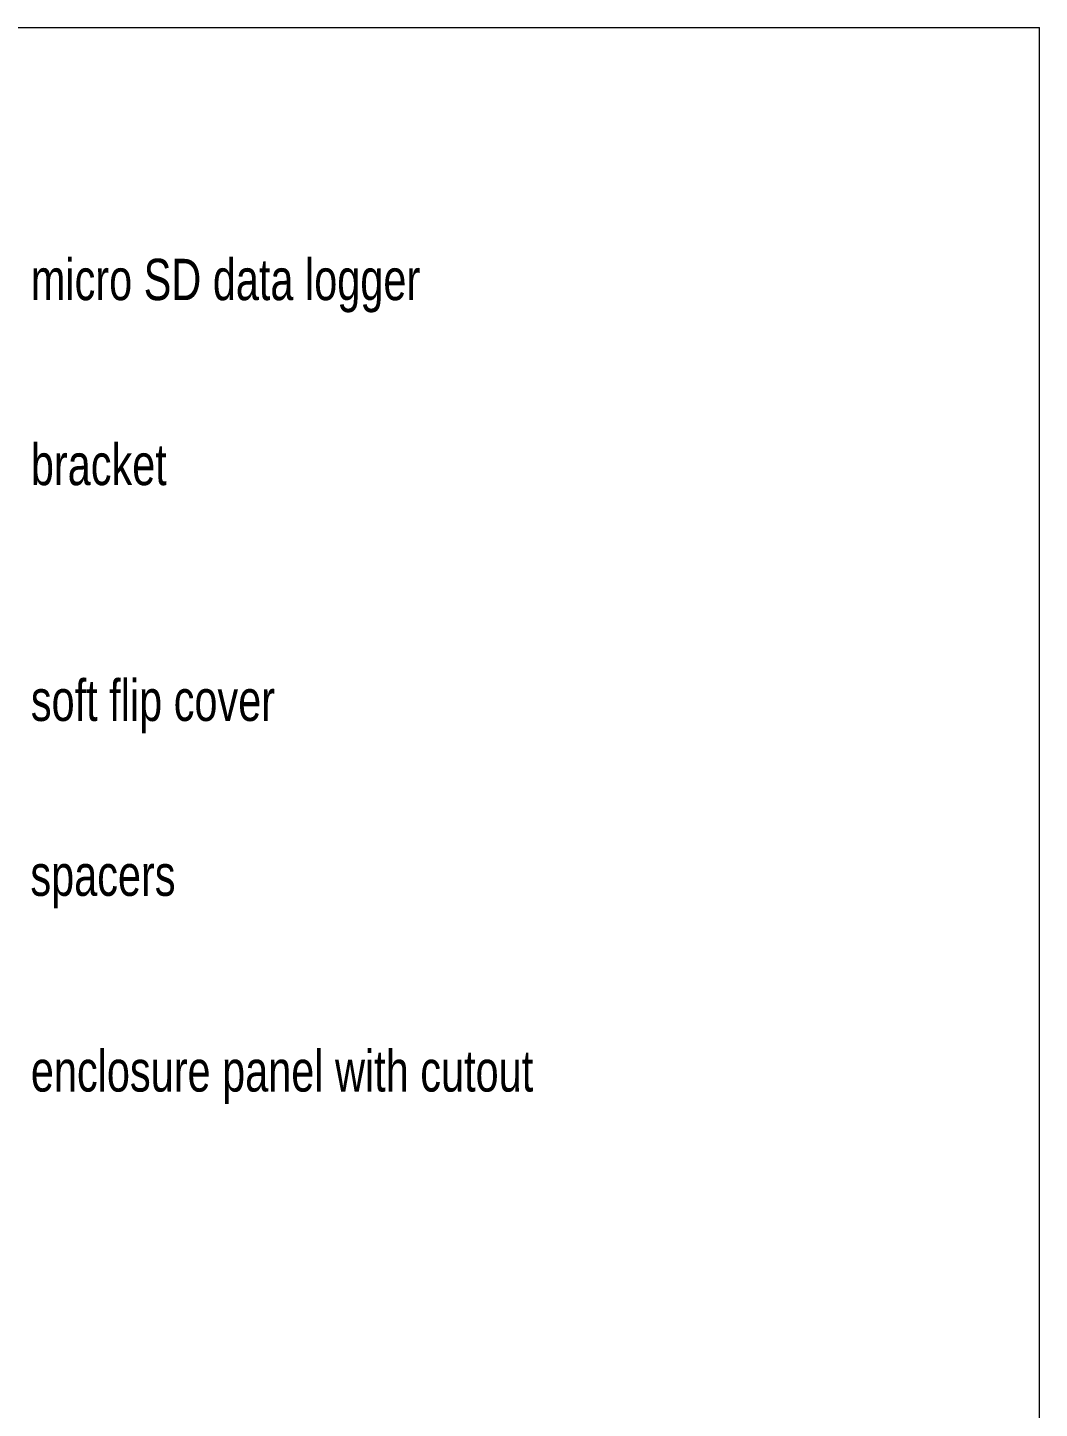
# Paper-space layout 'Sheet2' of a CAD drawing. Header units: inches. Extents: x 0.3 to 10.6, y 0.2 to 8.2.
# Drawn here: x 7.57 to 10.63, y 4.018 to 8.192 of the extents above; entities that cross this region are included whole.
import ezdxf

# ---------------------------------------------------------------- set-up
doc = ezdxf.new("R2010")
doc.units = ezdxf.units.IN
doc.header["$MEASUREMENT"] = 0
doc.styles.add('SLDTEXTSTYLE0', font='TXT', dxfattribs={"width": 0.75})

# ---------------------------------------------------------------- blocks, each defined once
blk = doc.blocks.new('SW_NOTE_7')
at = {"color": 0, "linetype": 'Continuous', "lineweight": 0, "insert": (0.0217, 0.0616), "char_height": 0.125, "attachment_point": 1, "style": 'SLDTEXTSTYLE0'}
blk.add_mtext('enclosure panel with cutout', dxfattribs=at)
blk = doc.blocks.new('SW_NOTE_8')
at = {"color": 0, "linetype": 'Continuous', "lineweight": 0, "insert": (0.0203, 0.0608), "char_height": 0.125, "attachment_point": 1, "style": 'SLDTEXTSTYLE0'}
blk.add_mtext('spacers', dxfattribs=at)
blk = doc.blocks.new('SW_NOTE_9')
at = {"color": 0, "linetype": 'Continuous', "lineweight": 0, "insert": (0.0217, 0.0608), "char_height": 0.125, "attachment_point": 1, "style": 'SLDTEXTSTYLE0'}
blk.add_mtext('soft flip cover', dxfattribs=at)
blk = doc.blocks.new('SW_NOTE_10')
at = {"color": 0, "linetype": 'Continuous', "lineweight": 0, "insert": (0.0217, 0.0587), "char_height": 0.125, "attachment_point": 1, "style": 'SLDTEXTSTYLE0'}
blk.add_mtext('bracket', dxfattribs=at)
blk = doc.blocks.new('SW_NOTE_11')
at = {"color": 0, "linetype": 'Continuous', "lineweight": 0, "insert": (0.0217, 0.0598), "char_height": 0.125, "attachment_point": 1, "style": 'SLDTEXTSTYLE0'}
blk.add_mtext('micro SD data logger', dxfattribs=at)

psp = doc.layouts.new('Sheet2')

# ---------------------------------------------------------------- linework, layer by layer
at = {"color": 7, "linetype": 'Continuous', "lineweight": 0}
for p in [(0.3299, 8.1921), (10.6299, 0.3921)]:
    psp.add_line(p, (10.6299, 8.1921), dxfattribs=at)

# ---------------------------------------------------------------- block references
for name, p in [('SW_NOTE_11', (7.5581, 7.4333)), ('SW_NOTE_10', (7.5581, 6.8751)), ('SW_NOTE_9', (7.5581, 6.1601)), ('SW_NOTE_8', (7.5581, 5.6313)), ('SW_NOTE_7', (7.5581, 5.0388))]:
    psp.add_blockref(name, p, dxfattribs=at)

doc.saveas('drawing.dxf')
